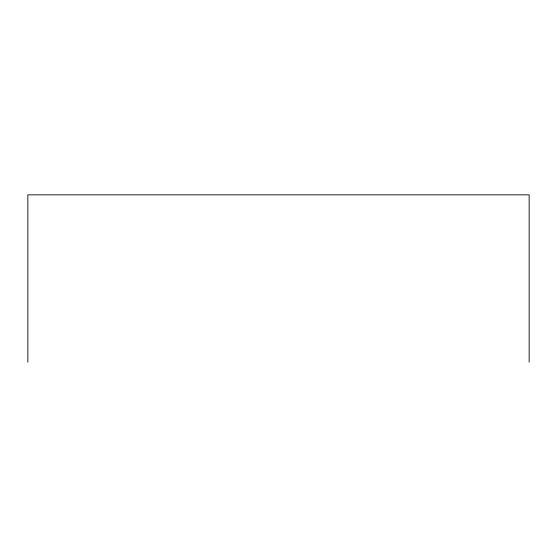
<?xml version="1.0" encoding="UTF-8"?>
<svg xmlns="http://www.w3.org/2000/svg" width="557" height="557" viewBox="0 0 557 557"><rect width="100%" height="100%" fill="white"/><g stroke="black" fill="none" stroke-linecap="round" stroke-linejoin="round"><path stroke-width="0.84" d="M529.15 362.168L529.15 194.832L27.85 194.832L27.85 362.168"/></g></svg>
